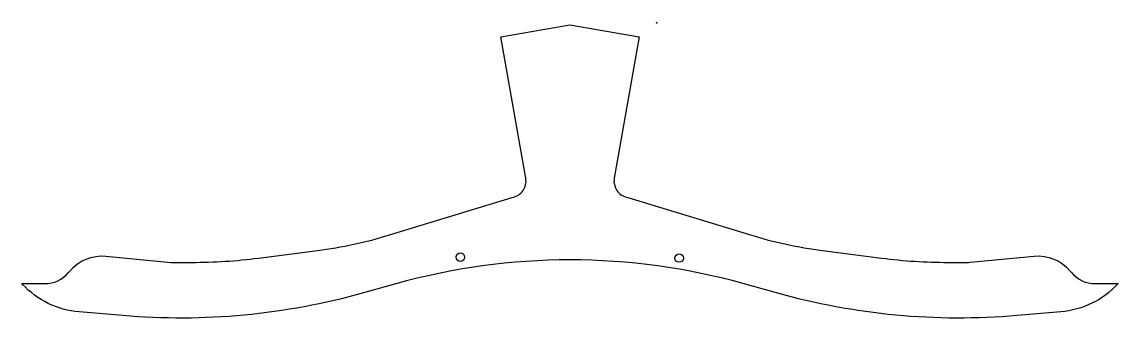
# Model space of a CAD drawing. Header units: millimetres. Extents: x -279 to -15, y 227 to 298.
import ezdxf

# ---------------------------------------------------------------- set-up
doc = ezdxf.new("R2010")
doc.units = ezdxf.units.MM
doc.layers.get('0').update_dxf_attribs({"linetype": 'CONTINUOUS'})

msp = doc.modelspace()

# ---------------------------------------------------------------- linework, layer by layer
msp.add_lwpolyline([(-55.97, 240), (-51.36, 240, 0.023742), (-50.65, 240.03), (-35.22, 241.5, -0.246252), (-26.62, 237.99), (-26.25, 237.54, 0.221216), (-20.51, 234.88), (-15.03, 234.88), (-15.1, 234.8, -0.186494), (-28.8, 228.08), (-39.32, 227.18, -0.090131), (-97.27, 232.64), (-105.06, 234.83, 0.137783), (-188.9, 234.83), (-196.69, 232.64, -0.090131), (-254.64, 227.18), (-265.16, 228.08, -0.186275), (-278.78, 234.71), (-278.93, 234.88), (-273.45, 234.88, 0.221216), (-267.71, 237.54), (-267.34, 237.99, -0.246252), (-258.74, 241.5), (-242.96, 240), (-237.99, 240, 0.032092), (-221.99, 241.03), (-207.77, 242.86, 0.042232), (-190.46, 246.6), (-160.87, 255.66, 0.414214), (-157.63, 260.3), (-163.63, 294.33), (-146.98, 297.27), (-130.33, 294.33), (-136.33, 260.3, 0.414214), (-133.09, 255.66), (-103.5, 246.6, 0.042232), (-86.19, 242.86), (-71.97, 241.03, 0.032092)], format="xyb", close=True)
for centre in [(-173.37, 241.26), (-120.69, 241.03)]:
    msp.add_circle(centre, 1.01)
msp.add_arc((-125.95, 297.9), 0.254, 170, 260)

doc.saveas('drawing.dxf')
